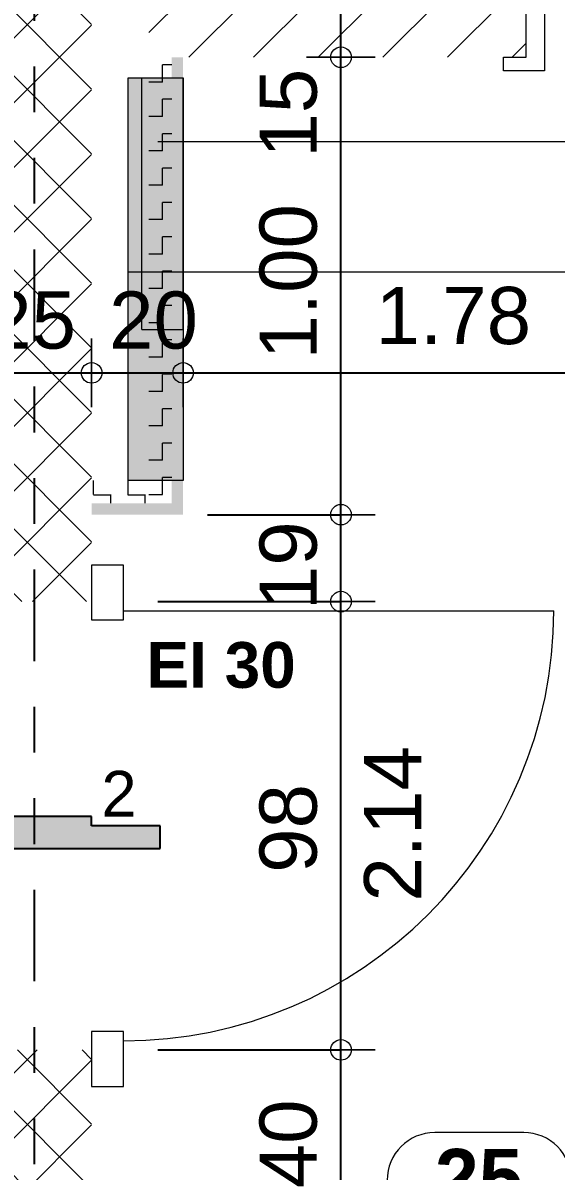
# Model space of a CAD drawing. Header units: metres. Extents: x 2.1 to 55.1, y 135.2 to 164.9.
# Drawn here: x 38.811 to 39.976, y 149.31 to 151.82 of the extents above; entities that cross this region are included whole.
import ezdxf

# ---------------------------------------------------------------- set-up
doc = ezdxf.new("R2010")
doc.units = ezdxf.units.M
doc.header["$PDMODE"] = 65
for name, pattern in [('AUSGEZOGEN', [0]), ('LINIE_23', [0.395, 0.2, -0.065, 0, -0.065, 0, -0.065]), ('RAND', [44.45, 12.7, -6.35, 12.7, -6.35, 0, -6.35]), ('VERDECKT', [9.525, 6.35, -3.175])]:
    doc.linetypes.add(name, pattern=pattern)
for name, color, linetype, lineweight in [('XR$1$Bauachsen grob', 7, 'RAND', 13), ('XR$1$Leichtbauwaende', 7, 'AUSGEZOGEN', 18), ('XR$1$Oeffnungsrichtung Tuere', 7, 'AUSGEZOGEN', 13), ('XR$1$Text Werkplan Ausfuehrung', 7, 'AUSGEZOGEN', 25), ('XR$1$Tuerschwelle', 7, 'AUSGEZOGEN', 25), ('XR$1$Tuerzarge', 7, 'AUSGEZOGEN', 13), ('XR$1$Wand Beton bewehrt', 7, 'AUSGEZOGEN', 35), ('XR$1$Wand Mauerwerk tragend', 7, 'AUSGEZOGEN', 35), ('XR$1$Werkplan- Ausfuehrungsmasse', 7, 'AUSGEZOGEN', 13)]:
    doc.layers.add(name, color=color, linetype=linetype, lineweight=lineweight)
for name, color, linetype, lineweight, true_color in [('XR$1$Brand Text', 7, 'AUSGEZOGEN', 18, 0x656565), ('XR$1$Elektro Text', 7, 'AUSGEZOGEN', 18, 0x656565), ('XR$1$Fachplaner Elektro', 7, 'AUSGEZOGEN', 18, 0x656565), ('XR$1$Fachplaner HLK', 7, 'AUSGEZOGEN', 18, 0x656565), ('XR$1$HLK Text', 7, 'AUSGEZOGEN', 18, 0x656565), ('XR$1$Sanitaer Vermassung', 7, 'AUSGEZOGEN', 18, 0x656565)]:
    doc.layers.add(name, color=color, linetype=linetype, lineweight=lineweight, true_color=true_color)
doc.styles.add('ARIAL', font='ARIAL.TTF')
doc.dimstyles.new('DIMSTYLE_14', dxfattribs={"dimtxt": 0.125, "dimasz": 0.15, "dimexe": 0, "dimexo": 0, "dimgap": 0.0625, "dimtad": 2, "dimdec": 1, "dimlfac": 100, "dimrnd": 0.5, "dimzin": 4, "dimdsep": 46, "dimtxsty": 'ARIAL', "dimblk1": 'ALL_ML_KREIS', "dimblk2": 'ALL_ML_KREIS', "dimsah": 1, "dimcen": 0, "dimclrd": 256, "dimclre": 256, "dimclrt": 256, "dimadec": 0, "dimazin": 0, "dimtfac": 1, "dimtdec": 0, "dimtix": 1, "dimtmove": 2, "dimatfit": 3, "dimfxl": 0, "dimtvp": 1.2, "dimtzin": 0, "dimlwd": 0, "dimlwe": -1, "dimarcsym": 0})
doc.dimstyles.new('DIMSTYLE_16', dxfattribs={"dimtxt": 0.125, "dimasz": 0.15, "dimexe": 0, "dimexo": 0, "dimgap": 0.0625, "dimtad": 2, "dimdec": 1, "dimlfac": 100, "dimrnd": 0.5, "dimzin": 4, "dimdsep": 46, "dimtxsty": 'ARIAL', "dimblk1": 'ALL_ML_KREIS', "dimblk2": 'ALL_ML_KREIS', "dimsah": 1, "dimcen": 0, "dimclrd": 256, "dimclre": 256, "dimclrt": 256, "dimadec": 0, "dimazin": 0, "dimtfac": 1, "dimtdec": 0, "dimtix": 1, "dimtmove": 2, "dimatfit": 3, "dimfxl": 0, "dimtvp": 1.2, "dimtzin": 0, "dimlwd": 0, "dimlwe": -1, "dimarcsym": 0})
doc.dimstyles.new('DIMSTYLE_18', dxfattribs={"dimtxt": 0.125, "dimasz": 0.15, "dimexe": 0, "dimexo": 0, "dimgap": 0.0625, "dimtad": 2, "dimrnd": 0.005, "dimzin": 4, "dimdsep": 46, "dimtxsty": 'ARIAL', "dimblk1": 'ALL_ML_KREIS', "dimblk2": 'ALL_ML_KREIS', "dimsah": 1, "dimcen": 0, "dimclrd": 256, "dimclre": 256, "dimclrt": 256, "dimadec": 0, "dimazin": 0, "dimtfac": 1, "dimtdec": 0, "dimtix": 1, "dimtmove": 2, "dimatfit": 3, "dimfxl": 0, "dimtzin": 0, "dimlwd": 0, "dimlwe": -1, "dimarcsym": 0})
doc.dimstyles.new('DIMSTYLE_26', dxfattribs={"dimtxt": 0.125, "dimasz": 0.15, "dimexe": 0, "dimexo": 0, "dimgap": 0.0625, "dimtad": 2, "dimdec": 1, "dimlfac": 100, "dimrnd": 0.5, "dimzin": 4, "dimdsep": 46, "dimtxsty": 'ARIAL', "dimblk1": 'ALL_ML_KREIS', "dimblk2": 'ALL_ML_KREIS', "dimsah": 1, "dimcen": 0, "dimclrd": 256, "dimclre": 256, "dimclrt": 256, "dimadec": 0, "dimazin": 0, "dimtfac": 1, "dimtdec": 0, "dimtix": 1, "dimtmove": 2, "dimatfit": 3, "dimfxl": 0, "dimtzin": 0, "dimlwd": 0, "dimlwe": -1, "dimarcsym": 0})
doc.dimstyles.new('DIMSTYLE_3', dxfattribs={"dimtxt": 0.1, "dimasz": 0.15, "dimexe": 0, "dimexo": 0, "dimgap": 0.05, "dimtad": 2, "dimdec": 1, "dimlfac": 100, "dimrnd": 0.5, "dimzin": 4, "dimdsep": 46, "dimtxsty": 'ARIAL', "dimblk1": 'ALL_ML_KREIS', "dimblk2": 'ALL_ML_KREIS', "dimsah": 1, "dimcen": 0, "dimclrd": 240, "dimclre": 240, "dimclrt": 240, "dimadec": 0, "dimazin": 0, "dimtfac": 1, "dimtdec": 0, "dimtix": 1, "dimtmove": 2, "dimatfit": 3, "dimfxl": 0, "dimtvp": 1.2, "dimtzin": 0, "dimlwd": 0, "dimlwe": 13, "dimarcsym": 0})
pattern_1 = [(45, (0, 0), (-0.07071068, 0.07071068), []), (135, (0, 0), (-0.07071068, -0.07071068), [])]

# ---------------------------------------------------------------- blocks, each defined once
blk = doc.blocks.new('ALL_ML_KREIS')
at = {"color": 0, "linetype": 'ByBlock', "lineweight": -2}
for p, q in [((0, -0.5), (0, 0.5)), ((-1, 0), (0.5, 0))]:
    blk.add_line(p, q, dxfattribs=at)
blk.add_circle((0, 0), 0.15, dxfattribs=at)
blk = doc.blocks.new('*D57')
at = {"layer": 'DEFPOINTS', "transparency": 33554687}
for p in [(38.7109, 149.4247), (38.3609, 149.1747), (38.9609, 149.1747)]:
    blk.add_point(p, dxfattribs=at)
at = {"layer": 'XR$1$Werkplan- Ausfuehrungsmasse', "lineweight": -2, "transparency": 33554687}
for p, q in [((38.3609, 149.4247), (38.3609, 149.4247)), ((38.3609, 149.1747), (38.3609, 149.4247)), ((38.3609, 149.1747), (38.3609, 149.1747))]:
    blk.add_line(p, q, dxfattribs=at)
at = {"layer": 'XR$1$Werkplan- Ausfuehrungsmasse', "transparency": 33554687, "xscale": 0.15, "yscale": 0.15, "zscale": 0.15}
for p, rotation in [((38.3609, 149.4247), 90), ((38.3609, 149.1747), 270)]:
    blk.add_blockref('ALL_ML_KREIS', p, dxfattribs=dict(at, rotation=rotation))
at = {"layer": 'XR$1$Werkplan- Ausfuehrungsmasse', "transparency": 33554687, "insert": (38.2463, 149.2936), "char_height": 0.125, "width": 0.5, "attachment_point": 5, "rotation": 90, "style": 'ARIAL'}
blk.add_mtext('\\A1;{\\A1;{25\\H0.082500;\\S^ ;}}', dxfattribs=at)
blk = doc.blocks.new('*D202')
at = {"layer": 'DEFPOINTS', "color": 240, "lineweight": 13, "transparency": 33554687}
for p in [(38.9609, 152.0947), (38.9609, 150.8197), (39.0859, 150.8197)]:
    blk.add_point(p, dxfattribs=at)
at = {"layer": 'XR$1$Sanitaer Vermassung', "color": 240, "linetype": 'AUSGEZOGEN', "lineweight": -2, "transparency": 33554687}
for p, q in [((38.9609, 152.0947), (38.9609, 152.0947)), ((39.0859, 152.0947), (39.0859, 152.0947))]:
    blk.add_line(p, q, dxfattribs=at)
at = {"layer": 'XR$1$Sanitaer Vermassung', "color": 240, "lineweight": -2, "transparency": 33554687}
blk.add_line((38.9609, 152.0947), (39.0859, 152.0947), dxfattribs=at)
at = {"layer": 'XR$1$Sanitaer Vermassung', "color": 240, "lineweight": 13, "transparency": 33554687, "xscale": 0.15, "yscale": 0.15, "zscale": 0.15, "rotation": 180}
blk.add_blockref('ALL_ML_KREIS', (38.9609, 152.0947), dxfattribs=at)
at = {"layer": 'XR$1$Sanitaer Vermassung', "color": 240, "lineweight": 13, "transparency": 33554687, "xscale": 0.15, "yscale": 0.15, "zscale": 0.15}
blk.add_blockref('ALL_ML_KREIS', (39.0859, 152.0947), dxfattribs=at)
at = {"layer": 'XR$1$Sanitaer Vermassung', "color": 240, "lineweight": 13, "transparency": 33554687, "insert": (38.8798, 152.1947), "char_height": 0.1, "width": 0.4, "attachment_point": 5, "style": 'ARIAL'}
blk.add_mtext('\\A1;{\\A1;{12\\H0.066000;\\S5^ ;}}', dxfattribs=at)
blk = doc.blocks.new('*D203')
at = {"layer": 'DEFPOINTS', "color": 240, "lineweight": 13, "transparency": 33554687}
for p in [(39.0859, 152.0947), (39.0859, 150.8197), (39.1609, 150.7447)]:
    blk.add_point(p, dxfattribs=at)
at = {"layer": 'XR$1$Sanitaer Vermassung', "color": 240, "linetype": 'AUSGEZOGEN', "lineweight": -2, "transparency": 33554687}
for p, q in [((39.0859, 152.0947), (39.0859, 152.0947)), ((39.1609, 152.0947), (39.1609, 152.0947))]:
    blk.add_line(p, q, dxfattribs=at)
at = {"layer": 'XR$1$Sanitaer Vermassung', "color": 240, "lineweight": -2, "transparency": 33554687}
blk.add_line((39.0859, 152.0947), (39.1609, 152.0947), dxfattribs=at)
at = {"layer": 'XR$1$Sanitaer Vermassung', "color": 240, "lineweight": 13, "transparency": 33554687, "xscale": 0.15, "yscale": 0.15, "zscale": 0.15, "rotation": 180}
blk.add_blockref('ALL_ML_KREIS', (39.0859, 152.0947), dxfattribs=at)
at = {"layer": 'XR$1$Sanitaer Vermassung', "color": 240, "lineweight": 13, "transparency": 33554687, "xscale": 0.15, "yscale": 0.15, "zscale": 0.15}
blk.add_blockref('ALL_ML_KREIS', (39.1609, 152.0947), dxfattribs=at)
at = {"layer": 'XR$1$Sanitaer Vermassung', "color": 240, "lineweight": 13, "transparency": 33554687, "insert": (39.2884, 152.1947), "char_height": 0.1, "width": 0.3, "attachment_point": 5, "style": 'ARIAL'}
blk.add_mtext('\\A1;{\\A1;{7\\H0.066000;\\S5^ ;}}', dxfattribs=at)
blk = doc.blocks.new('*D460')
at = {"layer": 'DEFPOINTS', "transparency": 33554687}
for p in [(38.7109, 151.0547), (38.7109, 150.5547), (38.9609, 150.5547)]:
    blk.add_point(p, dxfattribs=at)
at = {"layer": 'XR$1$Werkplan- Ausfuehrungsmasse', "lineweight": -2, "transparency": 33554687}
for p, q in [((38.7109, 151.0547), (38.7109, 151.0547)), ((38.7109, 151.0547), (38.9609, 151.0547)), ((38.9609, 151.0547), (38.9609, 151.0547))]:
    blk.add_line(p, q, dxfattribs=at)
at = {"layer": 'XR$1$Werkplan- Ausfuehrungsmasse', "transparency": 33554687, "xscale": 0.15, "yscale": 0.15, "zscale": 0.15, "rotation": 180}
blk.add_blockref('ALL_ML_KREIS', (38.7109, 151.0547), dxfattribs=at)
at = {"layer": 'XR$1$Werkplan- Ausfuehrungsmasse', "transparency": 33554687, "xscale": 0.15, "yscale": 0.15, "zscale": 0.15}
blk.add_blockref('ALL_ML_KREIS', (38.9609, 151.0547), dxfattribs=at)
at = {"layer": 'XR$1$Werkplan- Ausfuehrungsmasse', "transparency": 33554687, "insert": (38.8298, 151.1693), "char_height": 0.125, "width": 0.5, "attachment_point": 5, "style": 'ARIAL'}
blk.add_mtext('\\A1;{\\A1;{25\\H0.082500;\\S^ ;}}', dxfattribs=at)
blk = doc.blocks.new('*D461')
at = {"layer": 'DEFPOINTS', "transparency": 33554687}
for p in [(38.9609, 151.0547), (39.1609, 150.7447), (38.9609, 150.5547)]:
    blk.add_point(p, dxfattribs=at)
at = {"layer": 'XR$1$Werkplan- Ausfuehrungsmasse', "lineweight": -2, "transparency": 33554687}
for p, q in [((38.9609, 151.0547), (38.9609, 151.0547)), ((38.9609, 151.0547), (39.1609, 151.0547)), ((39.1609, 151.0547), (39.1609, 151.0547))]:
    blk.add_line(p, q, dxfattribs=at)
at = {"layer": 'XR$1$Werkplan- Ausfuehrungsmasse', "transparency": 33554687, "xscale": 0.15, "yscale": 0.15, "zscale": 0.15, "rotation": 180}
blk.add_blockref('ALL_ML_KREIS', (38.9609, 151.0547), dxfattribs=at)
at = {"layer": 'XR$1$Werkplan- Ausfuehrungsmasse', "transparency": 33554687, "xscale": 0.15, "yscale": 0.15, "zscale": 0.15}
blk.add_blockref('ALL_ML_KREIS', (39.1609, 151.0547), dxfattribs=at)
at = {"layer": 'XR$1$Werkplan- Ausfuehrungsmasse', "transparency": 33554687, "insert": (39.0962, 151.1693), "char_height": 0.125, "width": 0.5, "attachment_point": 5, "style": 'ARIAL'}
blk.add_mtext('\\A1;{\\A1;{20\\H0.082500;\\S^ ;}}', dxfattribs=at)
blk = doc.blocks.new('*D462')
at = {"layer": 'DEFPOINTS', "transparency": 33554687}
for p in [(40.9409, 152.3947), (39.1609, 151.0547), (39.1609, 150.7447)]:
    blk.add_point(p, dxfattribs=at)
at = {"layer": 'XR$1$Werkplan- Ausfuehrungsmasse', "lineweight": -2, "transparency": 33554687}
for p, q in [((39.1609, 151.0547), (39.1609, 151.0547)), ((39.1609, 151.0547), (40.9409, 151.0547)), ((40.9409, 151.0547), (40.9409, 151.0547))]:
    blk.add_line(p, q, dxfattribs=at)
at = {"layer": 'XR$1$Werkplan- Ausfuehrungsmasse', "transparency": 33554687, "xscale": 0.15, "yscale": 0.15, "zscale": 0.15, "rotation": 180}
blk.add_blockref('ALL_ML_KREIS', (39.1609, 151.0547), dxfattribs=at)
at = {"layer": 'XR$1$Werkplan- Ausfuehrungsmasse', "transparency": 33554687, "xscale": 0.15, "yscale": 0.15, "zscale": 0.15}
blk.add_blockref('ALL_ML_KREIS', (40.9409, 151.0547), dxfattribs=at)
at = {"layer": 'XR$1$Werkplan- Ausfuehrungsmasse', "transparency": 33554687, "insert": (39.7515, 151.1793), "char_height": 0.125, "width": 0.5, "attachment_point": 5, "style": 'ARIAL'}
blk.add_mtext('\\A1;{\\A1;{1.78\\H0.082500;\\S^ ;}}', dxfattribs=at)
blk = doc.blocks.new('*D474')
at = {"layer": 'DEFPOINTS', "transparency": 33554687}
for p in [(38.9609, 149.5747), (38.9609, 149.1747), (39.5059, 149.1747)]:
    blk.add_point(p, dxfattribs=at)
at = {"layer": 'XR$1$Werkplan- Ausfuehrungsmasse', "lineweight": -2, "transparency": 33554687}
for p, q in [((39.1059, 149.5747), (39.5059, 149.5747)), ((39.5059, 149.1747), (39.5059, 149.5747)), ((39.1059, 149.1747), (39.5059, 149.1747))]:
    blk.add_line(p, q, dxfattribs=at)
at = {"layer": 'XR$1$Werkplan- Ausfuehrungsmasse', "transparency": 33554687, "xscale": 0.15, "yscale": 0.15, "zscale": 0.15}
for p, rotation in [((39.5059, 149.5747), 90), ((39.5059, 149.1747), 270)]:
    blk.add_blockref('ALL_ML_KREIS', p, dxfattribs=dict(at, rotation=rotation))
at = {"layer": 'XR$1$Werkplan- Ausfuehrungsmasse', "transparency": 33554687, "insert": (39.3913, 149.3693), "char_height": 0.125, "width": 0.5, "attachment_point": 5, "rotation": 90, "style": 'ARIAL'}
blk.add_mtext('\\A1;{\\A1;{40\\H0.082500;\\S^ ;}}', dxfattribs=at)
blk = doc.blocks.new('*D475')
at = {"layer": 'DEFPOINTS', "transparency": 33554687}
for p in [(38.9609, 150.5547), (38.9609, 149.5747), (39.5059, 149.5747)]:
    blk.add_point(p, dxfattribs=at)
at = {"layer": 'XR$1$Werkplan- Ausfuehrungsmasse', "lineweight": -2, "transparency": 33554687}
for p, q in [((39.1059, 150.5547), (39.5059, 150.5547)), ((39.5059, 149.5747), (39.5059, 150.5547)), ((39.1059, 149.5747), (39.5059, 149.5747))]:
    blk.add_line(p, q, dxfattribs=at)
at = {"layer": 'XR$1$Werkplan- Ausfuehrungsmasse', "transparency": 33554687, "xscale": 0.15, "yscale": 0.15, "zscale": 0.15}
for p, rotation in [((39.5059, 150.5547), 90), ((39.5059, 149.5747), 270)]:
    blk.add_blockref('ALL_ML_KREIS', p, dxfattribs=dict(at, rotation=rotation))
at = {"layer": 'XR$1$Werkplan- Ausfuehrungsmasse', "transparency": 33554687, "insert": (39.5564, 149.899), "char_height": 0.125, "width": 0.00625, "attachment_point": 1, "rotation": 90, "line_spacing_factor": 0.60241, "style": 'ARIAL'}
blk.add_mtext('\\A1;{2.14\\H0.082500;\\S^ ;}', dxfattribs=at)
at = {"layer": 'XR$1$Werkplan- Ausfuehrungsmasse', "transparency": 33554687, "insert": (39.3913, 150.0589), "char_height": 0.125, "width": 0.5, "attachment_point": 5, "rotation": 90, "style": 'ARIAL'}
blk.add_mtext('\\A1;{\\A1;{98\\H0.082500;\\S^ ;}}', dxfattribs=at)
blk = doc.blocks.new('*D476')
at = {"layer": 'DEFPOINTS', "transparency": 33554687}
for p in [(38.9609, 150.7447), (38.9609, 150.5547), (39.5059, 150.5547)]:
    blk.add_point(p, dxfattribs=at)
at = {"layer": 'XR$1$Werkplan- Ausfuehrungsmasse', "lineweight": -2, "transparency": 33554687}
for p, q in [((39.2142, 150.7447), (39.5059, 150.7447)), ((39.5059, 150.5547), (39.5059, 150.7447)), ((39.1059, 150.5547), (39.5059, 150.5547))]:
    blk.add_line(p, q, dxfattribs=at)
at = {"layer": 'XR$1$Werkplan- Ausfuehrungsmasse', "transparency": 33554687, "xscale": 0.15, "yscale": 0.15, "zscale": 0.15}
for p, rotation in [((39.5059, 150.7447), 90), ((39.5059, 150.5547), 270)]:
    blk.add_blockref('ALL_ML_KREIS', p, dxfattribs=dict(at, rotation=rotation))
at = {"layer": 'XR$1$Werkplan- Ausfuehrungsmasse', "transparency": 33554687, "insert": (39.3913, 150.6331), "char_height": 0.125, "width": 0.5, "attachment_point": 5, "rotation": 90, "style": 'ARIAL'}
blk.add_mtext('\\A1;{\\A1;{19\\H0.082500;\\S^ ;}}', dxfattribs=at)
blk = doc.blocks.new('*D477')
at = {"layer": 'DEFPOINTS', "transparency": 33554687}
for p in [(39.0859, 151.7447), (38.9609, 150.7447), (39.5059, 150.7447)]:
    blk.add_point(p, dxfattribs=at)
at = {"layer": 'XR$1$Werkplan- Ausfuehrungsmasse', "lineweight": -2, "transparency": 33554687}
for p, q in [((39.5059, 151.7447), (39.5059, 151.7447)), ((39.5059, 150.7447), (39.5059, 151.7447)), ((39.2142, 150.7447), (39.5059, 150.7447))]:
    blk.add_line(p, q, dxfattribs=at)
at = {"layer": 'XR$1$Werkplan- Ausfuehrungsmasse', "transparency": 33554687, "xscale": 0.15, "yscale": 0.15, "zscale": 0.15}
for p, rotation in [((39.5059, 151.7447), 90), ((39.5059, 150.7447), 270)]:
    blk.add_blockref('ALL_ML_KREIS', p, dxfattribs=dict(at, rotation=rotation))
at = {"layer": 'XR$1$Werkplan- Ausfuehrungsmasse', "transparency": 33554687, "insert": (39.3913, 151.2539), "char_height": 0.125, "width": 0.5, "attachment_point": 5, "rotation": 90, "style": 'ARIAL'}
blk.add_mtext('\\A1;{\\A1;{1.00\\H0.082500;\\S^ ;}}', dxfattribs=at)
blk = doc.blocks.new('*D478')
at = {"layer": 'DEFPOINTS', "transparency": 33554687}
for p in [(39.0859, 151.8947), (39.0859, 151.7447), (39.5059, 151.7447)]:
    blk.add_point(p, dxfattribs=at)
at = {"layer": 'XR$1$Werkplan- Ausfuehrungsmasse', "lineweight": -2, "transparency": 33554687}
for p, q in [((39.5059, 151.8947), (39.5059, 151.8947)), ((39.5059, 151.7447), (39.5059, 151.8947)), ((39.5059, 151.7447), (39.5059, 151.7447))]:
    blk.add_line(p, q, dxfattribs=at)
at = {"layer": 'XR$1$Werkplan- Ausfuehrungsmasse', "transparency": 33554687, "xscale": 0.15, "yscale": 0.15, "zscale": 0.15}
for p, rotation in [((39.5059, 151.8947), 90), ((39.5059, 151.7447), 270)]:
    blk.add_blockref('ALL_ML_KREIS', p, dxfattribs=dict(at, rotation=rotation))
at = {"layer": 'XR$1$Werkplan- Ausfuehrungsmasse', "transparency": 33554687, "insert": (39.3913, 151.6225), "char_height": 0.125, "width": 0.5, "attachment_point": 5, "rotation": 90, "style": 'ARIAL'}
blk.add_mtext('\\A1;{\\A1;{15\\H0.082500;\\S^ ;}}', dxfattribs=at)

msp = doc.modelspace()

# ---------------------------------------------------------------- hatches: boundary and pattern name
at = {"layer": 'XR$1$Fachplaner Elektro', "linetype": 'AUSGEZOGEN', "true_color": 0xfff5eb, "transparency": 33554687}
msp.add_hatch(color=7, dxfattribs=at).paths.add_polyline_path([(39.0709, 151.6997), (39.0709, 151.1497), (39.1609, 151.1497), (39.1609, 151.6997)])
at = {"layer": 'XR$1$Fachplaner HLK', "linetype": 'AUSGEZOGEN', "true_color": 0xffebeb, "transparency": 33554687}
msp.add_hatch(color=7, dxfattribs=at).paths.add_polyline_path([(39.0409, 151.6997), (39.0409, 150.8197), (39.1609, 150.8197), (39.1609, 151.6997)])
at = {"layer": 'XR$1$Leichtbauwaende', "lineweight": 13, "transparency": 33554687}
h = msp.add_hatch(dxfattribs=at)
h.set_pattern_fill('MUSTER', color=256, scale=0.037575, angle=90, style=0, pattern_type=2)
h.set_pattern_definition([(90, (-0.07515, 0.07515), (-0.037575, 0.037575), [0.037575, -0.037575]), (180, (-0.07515, 0.07515), (-0.037575, -0.037575), [0.037575, -0.037575])])
h.paths.add_polyline_path([(39.1359, 150.7697), (39.1359, 151.7447), (39.0859, 151.7447), (39.0859, 150.7697)], flags=0)
at = {"layer": 'XR$1$Leichtbauwaende', "lineweight": 13, "true_color": 0xc7c7c7, "transparency": 33554687}
for points in [[(39.1609, 150.7447), (39.1609, 151.7447), (39.1359, 151.7447), (39.1359, 150.7447)], [(38.9609, 150.7447), (39.1359, 150.7447), (39.1359, 150.7697), (38.9609, 150.7697)]]:
    msp.add_hatch(color=9, dxfattribs=at).paths.add_polyline_path(points)
at = {"layer": 'XR$1$Leichtbauwaende', "lineweight": 13, "transparency": 33554687}
h = msp.add_hatch(dxfattribs=at)
h.set_pattern_fill('MUSTER', color=256, scale=0.037575, style=0, pattern_type=2)
h.set_pattern_definition([(0, (0.07515, 0.07515), (0.037575, 0.037575), [0.037575, -0.037575]), (90, (0.07515, 0.07515), (-0.037575, 0.037575), [0.037575, -0.037575])])
h.paths.add_polyline_path([(38.9609, 150.7697), (39.0859, 150.7697), (39.0859, 150.8197), (38.9609, 150.8197)], flags=0)
at = {"layer": 'XR$1$Tuerschwelle', "true_color": 0x575757, "transparency": 33554687}
msp.add_hatch(color=251, dxfattribs=at).paths.add_polyline_path([(38.7109, 150.0847), (38.7109, 150.0147), (39.1109, 150.0147), (39.1109, 150.0647), (38.9609, 150.0647), (38.9609, 150.0847)])
at = {"layer": 'XR$1$Wand Beton bewehrt', "lineweight": 13, "transparency": 33554687}
h = msp.add_hatch(dxfattribs=at)
h.set_pattern_fill('SCHRAFFUR_3', color=256, scale=0.05, style=0, pattern_type=2)
h.set_pattern_definition(pattern_1)
h.paths.add_polyline_path([(38.9609, 150.5547), (38.9609, 154.0947), (38.7109, 154.0947), (38.7109, 150.5547)], flags=0)
h = msp.add_hatch(dxfattribs=at)
h.set_pattern_fill('SCHRAFFUR_3', color=256, scale=0.05, style=0, pattern_type=2)
h.set_pattern_definition(pattern_1)
h.paths.add_polyline_path([(38.9609, 149.1747), (38.9609, 149.5747), (38.7109, 149.5747), (38.7109, 149.1747)], flags=0)
at = {"layer": 'XR$1$Wand Mauerwerk tragend', "lineweight": 13, "transparency": 33554687}
h = msp.add_hatch(dxfattribs=at)
h.set_pattern_fill('SCHRAFFUR_1', color=256, scale=0.05, style=0, pattern_type=2)
h.set_pattern_definition([(45, (0, 0), (-0.14142136, 0.14142136), []), (45, (-0.07071, 0.07071), (-0.14142136, 0.14142136), [])])
h.paths.add_polyline_path([(39.0859, 151.7447), (39.9109, 151.7447), (39.9109, 151.8947), (39.0859, 151.8947)], flags=0)

# ---------------------------------------------------------------- linework, layer by layer
at = {"layer": 'XR$1$Bauachsen grob', "color": 32, "linetype": 'LINIE_23', "lineweight": 25, "true_color": 0xc36e14, "transparency": 33554687}
msp.add_line((38.8359, 135.7247), (38.8359, 164.0147), dxfattribs=at)
at = {"layer": 'XR$1$Elektro Text', "color": 40, "linetype": 'AUSGEZOGEN', "lineweight": 13, "transparency": 33554687}
msp.add_line((40.6209, 151.5597), (39.1059, 151.5597), dxfattribs=at)
at = {"layer": 'XR$1$Fachplaner Elektro', "color": 40, "linetype": 'VERDECKT', "transparency": 33554687}
for p, q in [((39.0709, 151.1497), (39.0709, 151.6997)), ((39.0709, 151.6997), (39.1609, 151.6997)), ((39.1609, 151.1497), (39.1609, 151.6997)), ((39.0709, 151.1497), (39.1609, 151.1497))]:
    msp.add_line(p, q, dxfattribs=at)
at = {"layer": 'XR$1$Fachplaner HLK', "color": 240, "linetype": 'VERDECKT', "transparency": 33554687}
for p, q in [((39.0409, 151.6997), (39.1609, 151.6997)), ((39.0409, 150.8197), (39.0409, 151.6997)), ((39.1609, 151.6997), (39.1609, 150.8197)), ((39.1609, 150.8197), (39.0409, 150.8197))]:
    msp.add_line(p, q, dxfattribs=at)
at = {"layer": 'XR$1$HLK Text', "color": 240, "linetype": 'AUSGEZOGEN', "lineweight": 13, "transparency": 33554687}
msp.add_line((40.9044, 151.2747), (39.0409, 151.2747), dxfattribs=at)
at = {"layer": 'XR$1$Oeffnungsrichtung Tuere', "color": 7, "linetype": 'AUSGEZOGEN', "lineweight": 13, "transparency": 33554687}
msp.add_line((39.0309, 150.5347), (39.9709, 150.5347), dxfattribs=at)
msp.add_arc((39.0309, 150.5347), 0.94, 270, 0, dxfattribs=at)
at = {"layer": 'XR$1$Text Werkplan Ausfuehrung', "color": 240, "linetype": 'AUSGEZOGEN', "lineweight": 13, "transparency": 33554687}
msp.add_line((39.9053, 149.3939), (39.7111, 149.3939), dxfattribs=at)
for centre, start, end in [((39.7111, 149.2898), 90, 270), ((39.9053, 149.2898), 270, 90)]:
    msp.add_arc(centre, 0.1042, start, end, dxfattribs=at)
at = {"layer": 'XR$1$Tuerschwelle', "transparency": 33554687}
for p, q in [((38.9609, 150.0847), (38.7109, 150.0847)), ((38.9609, 150.0647), (38.9609, 150.0847)), ((39.1109, 150.0647), (38.9609, 150.0647)), ((39.1109, 150.0147), (39.1109, 150.0647)), ((38.7109, 150.0147), (39.1109, 150.0147))]:
    msp.add_line(p, q, dxfattribs=at)
at = {"layer": 'XR$1$Tuerzarge', "transparency": 33554687}
msp.add_lwpolyline([(39.9109, 151.8197), (39.9109, 151.8947), (39.8609, 151.8947), (39.8609, 151.9247), (39.9509, 151.9247), (39.9509, 151.7147), (39.8609, 151.7147), (39.8609, 151.7447), (39.9109, 151.7447), (39.9109, 151.8197)], close=True, dxfattribs=at)
at = {"layer": 'XR$1$Tuerzarge', "color": 7, "linetype": 'AUSGEZOGEN', "lineweight": 13, "transparency": 33554687}
for points in [[(38.9609, 150.6347), (38.9609, 150.5147), (39.0309, 150.5147), (39.0309, 150.6347), (38.9609, 150.6347)], [(38.9609, 149.6147), (38.9609, 149.4947), (39.0309, 149.4947), (39.0309, 149.6147), (38.9609, 149.6147)]]:
    msp.add_lwpolyline(points, close=True, dxfattribs=at)

# ---------------------------------------------------------------- texts
at = {"layer": 'XR$1$Brand Text', "color": 240, "transparency": 33554687, "insert": (39.0809, 150.3647), "char_height": 0.1, "width": 0.376555, "attachment_point": 7, "style": 'ARIAL'}
msp.add_mtext('\\A1;{\\fArial|i0|b1;\\H0.100000;\\W1.000000;\\C240;EI 30}\\P', dxfattribs=at)
at = {"layer": 'XR$1$Text Werkplan Ausfuehrung', "color": 240, "linetype": 'AUSGEZOGEN', "lineweight": 13, "transparency": 33554687, "insert": (39.7111, 149.2314), "char_height": 0.125, "width": 0.256125, "attachment_point": 7, "style": 'ARIAL'}
msp.add_mtext('\\W0.99;\\fArial|i0|b1|c0|p0;25', dxfattribs=at)
at = {"layer": 'XR$1$Tuerschwelle', "transparency": 33554687, "insert": (39.0592, 150.0847), "char_height": 0.1, "width": 0.127849, "attachment_point": 9, "style": 'ARIAL'}
msp.add_mtext('\\W0.99;2', dxfattribs=at)

# ---------------------------------------------------------------- dimensions: what is measured, and where the dimension line sits
at = {"layer": 'XR$1$Sanitaer Vermassung', "color": 240, "lineweight": 13, "transparency": 33554687}
for base, p1, p2, picture, middle in [((39.0859, 152.0947), (38.9609, 152.0947), (39.0859, 152.0947), '*D202', (38.8798, 152.1947)), ((39.1609, 152.0947), (39.0859, 152.0947), (39.1609, 152.0947), '*D203', (39.2884, 152.1947))]:
    dim = msp.add_linear_dim(base=base, p1=p1, p2=p2, dimstyle='DIMSTYLE_3', override={"dimpost": '<>', "dimclrd": 240, "dimclre": 240, "dimclrt": 240, "dimlwd": 0, "dimlwe": 13}, dxfattribs=at)
    dim.commit()
    dim.dimension.update_dxf_attribs({"geometry": picture, "text_midpoint": middle, "dimtype": 160})
at = {"layer": 'XR$1$Werkplan- Ausfuehrungsmasse', "transparency": 33554687}
for base, p1, p2, dimstyle, picture, middle in [((40.9409, 151.0547), (39.1609, 151.0547), (40.9409, 151.0547), 'DIMSTYLE_18', '*D462', (39.7515, 151.1793)), ((38.9609, 151.0547), (38.7109, 151.0547), (38.9609, 151.0547), 'DIMSTYLE_16', '*D460', (38.8298, 151.1693)), ((39.1609, 151.0547), (38.9609, 151.0547), (39.1609, 151.0547), 'DIMSTYLE_16', '*D461', (39.0962, 151.1693))]:
    dim = msp.add_linear_dim(base=base, p1=p1, p2=p2, dimstyle=dimstyle, override={"dimpost": '<>', "dimclrd": 256, "dimclre": 256, "dimclrt": 256, "dimlwd": 0, "dimlwe": 65535}, dxfattribs=at)
    dim.commit()
    dim.dimension.update_dxf_attribs({"geometry": picture, "text_midpoint": middle, "dimtype": 160})
for base, p1, p2, dimstyle, picture, middle in [((39.5059, 151.8947), (39.5059, 151.7447), (39.5059, 151.8947), 'DIMSTYLE_16', '*D478', (39.3913, 151.6225)), ((39.5059, 151.7447), (39.2142, 150.7447), (39.5059, 151.7447), 'DIMSTYLE_18', '*D477', (39.3913, 151.2539)), ((39.5059, 150.7447), (39.1059, 150.5547), (39.2142, 150.7447), 'DIMSTYLE_16', '*D476', (39.3913, 150.6331)), ((39.5059, 149.5747), (39.1059, 149.1747), (39.1059, 149.5747), 'DIMSTYLE_16', '*D474', (39.3913, 149.3693)), ((38.3609, 149.4247), (38.3609, 149.1747), (38.3609, 149.4247), 'DIMSTYLE_14', '*D57', (38.2463, 149.2936))]:
    dim = msp.add_linear_dim(base=base, p1=p1, p2=p2, angle=90, dimstyle=dimstyle, override={"dimpost": '<>', "dimclrd": 256, "dimclre": 256, "dimclrt": 256, "dimlwd": 0, "dimlwe": 65535}, dxfattribs=at)
    dim.commit()
    dim.dimension.update_dxf_attribs({"geometry": picture, "text_midpoint": middle, "dimtype": 160})
dim = msp.add_linear_dim(base=(39.5059, 150.5547), p1=(39.1059, 149.5747), p2=(39.1059, 150.5547), angle=90, text='<>\\X\\A1;{2.14\\H0.082500;\\S^ ;}', dimstyle='DIMSTYLE_26', override={"dimpost": '<>', "dimclrd": 256, "dimclre": 256, "dimclrt": 256, "dimlwd": 0, "dimlwe": 65535}, dxfattribs=at)
dim.commit()
dim.dimension.update_dxf_attribs({"geometry": '*D475', "text_midpoint": (39.3913, 150.0589), "dimtype": 160})

doc.saveas('drawing.dxf')
